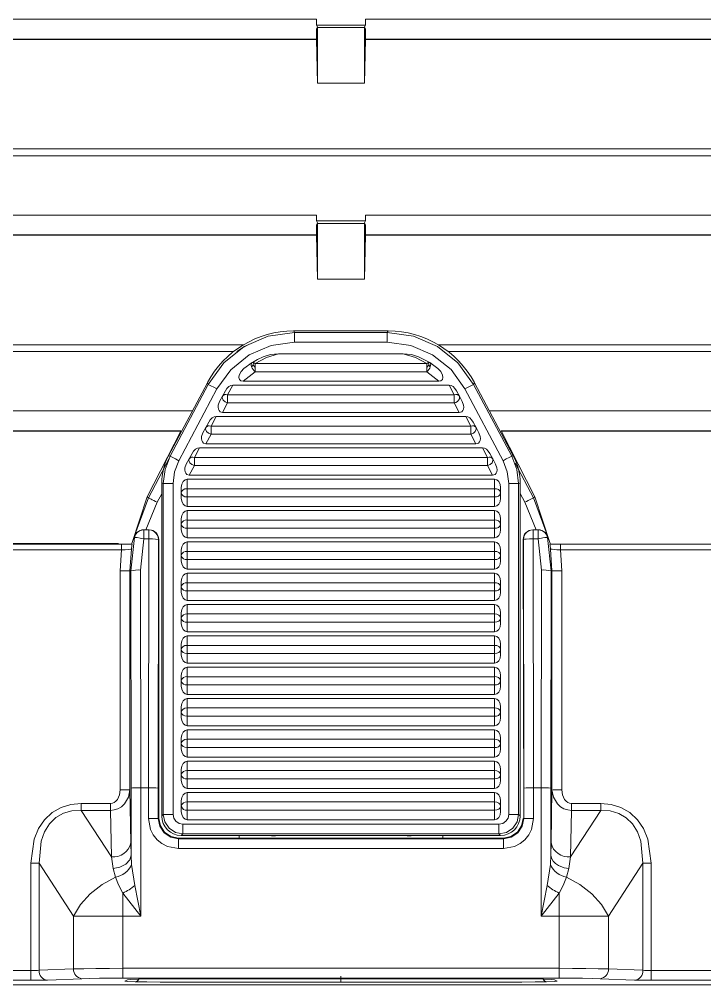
# Model space of a CAD drawing. Header units: millimetres. Extents: x -6000 to 26000, y -6000 to 26000.
# Drawn here: x 114.56 to 119.43, y -3345.29 to -3338.44 of the extents above; entities that cross this region are included whole.
import ezdxf

# ---------------------------------------------------------------- set-up
doc = ezdxf.new("R2010")
doc.units = ezdxf.units.MM
doc.header["$MEASUREMENT"] = 0
doc.layers.add('Чертеж и Рисунок_Ном._пера__7', color=7, linetype='Continuous', lineweight=15)
doc.layers.add('Чертеж и Рисунок_Ном._пера__8', color=7, linetype='Continuous', lineweight=15, true_color=0xa80f02)

msp = doc.modelspace()

# ---------------------------------------------------------------- linework, layer by layer
at = {"layer": 'Чертеж и Рисунок_Ном._пера__7', "color": 7, "linetype": 'Continuous', "lineweight": 15}
for p, q in [((111.5163, -3338.4368), (116.67, -3338.4368)), ((116.67, -3338.4368), (116.67, -3338.4785)), ((116.67, -3338.4785), (117.0177, -3338.4785)), ((116.67, -3338.4785), (116.6785, -3338.4955)), ((116.67, -3338.5077), (116.676, -3338.4955)), ((116.676, -3338.4955), (116.676, -3338.8909)), ((116.6785, -3338.4955), (116.676, -3338.4955)), ((116.6785, -3338.4955), (117.0092, -3338.4955)), ((117.0092, -3338.4955), (117.0177, -3338.4785)), ((117.0092, -3338.4955), (117.0116, -3338.4955)), ((117.0116, -3338.8909), (117.0116, -3338.4955)), ((117.0177, -3338.5077), (117.0116, -3338.4955)), ((117.0177, -3338.4368), (122.1714, -3338.4368)), ((117.0177, -3338.4368), (117.0177, -3338.4785)), ((116.67, -3338.5779), (116.67, -3338.5077)), ((117.0177, -3338.5077), (117.0177, -3338.5779)), ((116.6706, -3338.5798), (111.5157, -3338.5798)), ((111.5163, -3338.5779), (116.67, -3338.5779)), ((116.6706, -3338.5798), (116.67, -3338.5779)), ((116.676, -3338.8909), (116.6706, -3338.5798)), ((117.0171, -3338.5798), (117.0116, -3338.8909)), ((122.172, -3338.5798), (117.0171, -3338.5798)), ((117.0177, -3338.5779), (117.0177, -3338.5779)), ((117.0177, -3338.5779), (122.1714, -3338.5779)), ((117.0116, -3338.8909), (116.676, -3338.8909)), ((122.3507, -3339.3574), (111.337, -3339.3574)), ((122.3496, -3339.4066), (111.3381, -3339.4066)), ((111.5163, -3339.8278), (116.67, -3339.8278)), ((116.67, -3339.8278), (116.67, -3339.8695)), ((116.67, -3339.8695), (117.0177, -3339.8695)), ((116.67, -3339.8695), (116.6785, -3339.8865)), ((117.0092, -3339.8865), (117.0177, -3339.8695)), ((117.0177, -3339.8278), (122.1714, -3339.8278)), ((117.0177, -3339.8278), (117.0177, -3339.8695)), ((116.67, -3339.8987), (116.676, -3339.8865)), ((116.67, -3339.9689), (116.67, -3339.8987)), ((116.676, -3339.8865), (116.676, -3340.2819)), ((116.6785, -3339.8865), (116.676, -3339.8865)), ((116.6785, -3339.8865), (117.0092, -3339.8865)), ((117.0092, -3339.8865), (117.0116, -3339.8865)), ((117.0116, -3340.2819), (117.0116, -3339.8865)), ((117.0177, -3339.8987), (117.0116, -3339.8865)), ((117.0177, -3339.8987), (117.0177, -3339.9689)), ((116.6706, -3339.9708), (111.5157, -3339.9708)), ((111.5163, -3339.9689), (116.67, -3339.9689)), ((116.6706, -3339.9708), (116.67, -3339.9689)), ((116.676, -3340.2819), (116.6706, -3339.9708)), ((117.0171, -3339.9708), (117.0116, -3340.2819)), ((122.172, -3339.9708), (117.0171, -3339.9708)), ((117.0177, -3339.9689), (117.0177, -3339.9689)), ((117.0177, -3339.9689), (122.1714, -3339.9689)), ((117.0116, -3340.2819), (116.676, -3340.2819)), ((116.508, -3340.6502), (116.5147, -3340.6613)), ((116.508, -3340.6502), (117.1787, -3340.6502)), ((116.5147, -3340.6613), (117.172, -3340.6613)), ((117.1787, -3340.6502), (117.172, -3340.6613)), ((116.5147, -3340.7308), (117.172, -3340.7308)), ((116.4011, -3340.8129), (117.2856, -3340.8129)), ((116.1547, -3340.9164), (116.212, -3340.875)), ((116.2085, -3340.9045), (116.22, -3340.8939)), ((116.2342, -3340.8808), (117.4525, -3340.8808)), ((117.3954, -3340.8335), (117.4747, -3340.875)), ((117.4782, -3340.9045), (117.4668, -3340.8939)), ((117.5321, -3340.9164), (117.4747, -3340.875)), ((116.1484, -3341.0076), (116.2342, -3340.9398)), ((117.4525, -3340.9398), (116.2342, -3340.9398)), ((117.4525, -3340.9398), (117.5384, -3341.0076)), ((115.6194, -3341.5367), (115.8948, -3341.0187)), ((115.6305, -3341.5394), (115.9015, -3341.0298)), ((115.8948, -3341.0187), (115.9015, -3341.0298)), ((116.075, -3341.0355), (116.0389, -3341.1033)), ((116.075, -3341.0355), (117.6117, -3341.0355)), ((117.5384, -3341.0076), (116.1484, -3341.0076)), ((117.6117, -3341.0355), (117.6478, -3341.1033)), ((117.7919, -3341.0187), (117.7853, -3341.0298)), ((117.7853, -3341.0298), (118.0562, -3341.5394)), ((117.7919, -3341.0187), (118.0674, -3341.5367)), ((115.6918, -3341.5721), (115.9628, -3341.0624)), ((116.0225, -3341.0749), (116.0021, -3341.1132)), ((116.0389, -3341.1033), (117.6478, -3341.1033)), ((116.0389, -3341.1623), (116.0389, -3341.1033)), ((117.6478, -3341.1623), (117.6478, -3341.1033)), ((117.6643, -3341.0749), (117.6847, -3341.1132)), ((117.7239, -3341.0624), (117.9949, -3341.5721)), ((116.0021, -3341.1132), (115.9817, -3341.1516)), ((116.0028, -3341.2302), (116.0389, -3341.1623)), ((117.6478, -3341.1623), (116.0389, -3341.1623)), ((117.6839, -3341.2302), (117.6478, -3341.1623)), ((117.7051, -3341.1516), (117.6847, -3341.1132)), ((115.7884, -3341.2188), (111.5163, -3341.2188)), ((117.6839, -3341.2302), (116.0028, -3341.2302)), ((117.8983, -3341.2188), (122.1714, -3341.2188)), ((115.9041, -3341.2974), (115.8837, -3341.3358)), ((115.9567, -3341.258), (115.9206, -3341.3259)), ((115.9567, -3341.258), (117.7301, -3341.258)), ((117.7301, -3341.258), (117.7662, -3341.3259)), ((117.7826, -3341.2974), (117.803, -3341.3358)), ((115.7067, -3341.3599), (111.5163, -3341.3599)), ((111.5163, -3341.3618), (115.7064, -3341.3618)), ((115.7064, -3341.3618), (115.4667, -3341.83)), ((115.7064, -3341.3618), (115.7067, -3341.3599)), ((115.8837, -3341.3358), (115.8633, -3341.3741)), ((115.9206, -3341.3259), (117.7662, -3341.3259)), ((115.9206, -3341.3849), (115.9206, -3341.3259)), ((117.7662, -3341.3849), (117.7662, -3341.3259)), ((117.8234, -3341.3741), (117.803, -3341.3358)), ((117.9813, -3341.3618), (117.981, -3341.3599)), ((117.981, -3341.3599), (118.2209, -3341.83)), ((117.981, -3341.3599), (122.1714, -3341.3599)), ((122.1714, -3341.3618), (117.9813, -3341.3618)), ((115.8845, -3341.4528), (115.9206, -3341.3849)), ((117.7662, -3341.3849), (115.9206, -3341.3849)), ((117.8022, -3341.4528), (117.7662, -3341.3849)), ((115.8022, -3341.5484), (115.8383, -3341.4806)), ((115.8383, -3341.4806), (117.8484, -3341.4806)), ((117.8022, -3341.4528), (115.8845, -3341.4528)), ((117.8484, -3341.4806), (117.8845, -3341.5484)), ((115.6241, -3341.5577), (115.4765, -3341.8352)), ((115.6194, -3341.5367), (115.6305, -3341.5394)), ((115.745, -3341.5967), (115.7654, -3341.5584)), ((115.7858, -3341.52), (115.7654, -3341.5584)), ((115.8022, -3341.6074), (115.8022, -3341.5484)), ((115.8022, -3341.5484), (117.8845, -3341.5484)), ((117.8845, -3341.6074), (117.8845, -3341.5484)), ((117.9009, -3341.52), (117.9213, -3341.5584)), ((117.9417, -3341.5967), (117.9213, -3341.5584)), ((118.0674, -3341.5367), (118.0562, -3341.5394)), ((115.7662, -3341.6753), (115.8022, -3341.6074)), ((117.8845, -3341.6074), (115.8022, -3341.6074)), ((117.9206, -3341.6753), (117.8845, -3341.6074)), ((118.0805, -3341.5896), (118.2112, -3341.8352)), ((115.7514, -3341.771), (115.7514, -3341.7031)), ((115.7514, -3341.7031), (117.9353, -3341.7031)), ((117.9206, -3341.6753), (115.7662, -3341.6753)), ((117.9353, -3341.7031), (117.9353, -3341.771)), ((115.5706, -3341.7323), (115.5817, -3341.7351)), ((115.5706, -3344.0958), (115.5706, -3341.7323)), ((115.5817, -3344.0847), (115.5817, -3341.7351)), ((115.6512, -3344.0847), (115.6512, -3341.7351)), ((115.7097, -3341.7621), (115.7097, -3341.8005)), ((115.7514, -3341.771), (117.9353, -3341.771)), ((115.7514, -3341.83), (115.7514, -3341.771)), ((117.9353, -3341.83), (117.9353, -3341.771)), ((117.977, -3341.7621), (117.977, -3341.8005)), ((118.0356, -3341.7351), (118.0356, -3344.0847)), ((118.1161, -3341.7323), (118.105, -3341.7351)), ((118.105, -3341.7351), (118.105, -3344.0847)), ((118.1161, -3341.7323), (118.1161, -3344.0958)), ((115.4667, -3341.83), (115.3589, -3342.1597)), ((115.3726, -3342.118), (115.4765, -3341.8352)), ((115.4765, -3341.8352), (115.4667, -3341.83)), ((115.7097, -3341.8389), (115.7097, -3341.8005)), ((117.9353, -3341.83), (115.7514, -3341.83)), ((115.7514, -3341.8979), (115.7514, -3341.83)), ((117.9353, -3341.8979), (117.9353, -3341.83)), ((117.977, -3341.8389), (117.977, -3341.8005)), ((118.2209, -3341.83), (118.2112, -3341.8352)), ((118.2112, -3341.8352), (118.3151, -3342.118)), ((118.3288, -3342.1597), (118.2209, -3341.83)), ((115.538, -3341.8679), (115.4583, -3342.0634)), ((117.9353, -3341.8979), (115.7514, -3341.8979)), ((115.7514, -3341.9257), (117.9353, -3341.9257)), ((115.7514, -3341.9257), (115.7514, -3341.9936)), ((117.9353, -3341.9257), (117.9353, -3341.9936)), ((118.2294, -3342.0634), (118.1497, -3341.8679)), ((115.7097, -3341.9847), (115.7097, -3342.0231)), ((115.7514, -3341.9936), (117.9353, -3341.9936)), ((115.7514, -3342.0526), (115.7514, -3341.9936)), ((117.9353, -3342.0526), (117.9353, -3341.9936)), ((117.977, -3341.9847), (117.977, -3342.0231)), ((115.4442, -3342.0634), (115.4417, -3342.0634)), ((115.4442, -3342.0634), (115.4442, -3342.1269)), ((115.4785, -3342.0634), (115.4442, -3342.0634)), ((115.4809, -3342.0634), (115.4785, -3342.0634)), ((115.7097, -3342.0231), (115.7097, -3342.0614)), ((117.9353, -3342.0526), (115.7514, -3342.0526)), ((115.7514, -3342.1204), (115.7514, -3342.0526)), ((117.9353, -3342.1204), (117.9353, -3342.0526)), ((117.977, -3342.0614), (117.977, -3342.0231)), ((118.2068, -3342.0634), (118.2092, -3342.0634)), ((118.2435, -3342.0634), (118.2092, -3342.0634)), ((118.2435, -3342.1269), (118.2435, -3342.0634)), ((118.2459, -3342.0634), (118.2435, -3342.0634)), ((115.3509, -3342.3551), (115.3763, -3342.118)), ((115.3763, -3342.118), (115.3726, -3342.118)), ((115.4204, -3342.3491), (115.4442, -3342.1269)), ((115.4442, -3342.1269), (115.4785, -3342.1269)), ((115.4785, -3342.1269), (115.4758, -3343.8953)), ((115.5454, -3343.8983), (115.5481, -3342.1329)), ((115.5481, -3342.1329), (115.5505, -3342.1329)), ((115.5505, -3342.1329), (115.5505, -3344.1134)), ((117.9353, -3342.1204), (115.7514, -3342.1204)), ((118.1396, -3342.1329), (118.1372, -3342.1329)), ((118.1423, -3344.1134), (118.1372, -3342.1329)), ((118.1396, -3342.1329), (118.1423, -3343.8983)), ((118.2092, -3342.1269), (118.2119, -3343.8953)), ((118.2435, -3342.1269), (118.2092, -3342.1269)), ((118.2673, -3342.3491), (118.2435, -3342.1269)), ((118.3114, -3342.118), (118.3368, -3342.3551)), ((118.3151, -3342.118), (118.3114, -3342.118)), ((105.79, -3342.1647), (115.2851, -3342.1647)), ((111.3379, -3342.1597), (115.264, -3342.1597)), ((115.356, -3342.2006), (115.3452, -3342.3551)), ((115.3589, -3342.1597), (115.358, -3342.1647)), ((115.7514, -3342.1483), (117.9353, -3342.1483)), ((115.7514, -3342.1483), (115.7514, -3342.2161)), ((117.9353, -3342.1483), (117.9353, -3342.2161)), ((118.3297, -3342.1647), (118.3288, -3342.1597)), ((118.3425, -3342.3551), (118.3317, -3342.2006)), ((127.8977, -3342.1647), (118.4026, -3342.1647)), ((115.2851, -3342.2064), (105.79, -3342.2064)), ((115.2756, -3342.3551), (115.2851, -3342.2064)), ((115.7097, -3342.2073), (115.7097, -3342.2456)), ((115.7097, -3342.284), (115.7097, -3342.2456)), ((115.7514, -3342.2161), (115.7514, -3342.2751)), ((115.7514, -3342.2161), (117.9353, -3342.2161)), ((117.9353, -3342.2161), (117.9353, -3342.2751)), ((117.977, -3342.2456), (117.977, -3342.2073)), ((117.977, -3342.284), (117.977, -3342.2456)), ((118.4026, -3342.2064), (118.412, -3342.3551)), ((127.8977, -3342.2064), (118.4026, -3342.2064)), ((117.9353, -3342.2751), (115.7514, -3342.2751)), ((115.7514, -3342.343), (115.7514, -3342.2751)), ((117.9353, -3342.343), (117.9353, -3342.2751)), ((115.2756, -3343.9096), (115.2756, -3342.3551)), ((115.3452, -3342.3551), (115.2756, -3342.3551)), ((115.3452, -3342.3551), (115.3452, -3343.9096)), ((115.3452, -3342.3551), (115.3509, -3342.3551)), ((115.3509, -3342.3551), (115.3532, -3343.8983)), ((115.4228, -3343.8953), (115.4204, -3342.3491)), ((117.9353, -3342.343), (115.7514, -3342.343)), ((115.7514, -3342.3708), (117.9353, -3342.3708)), ((115.7514, -3342.4387), (115.7514, -3342.3708)), ((117.9353, -3342.3708), (117.9353, -3342.4387)), ((118.2673, -3342.3491), (118.2649, -3343.8953)), ((118.3368, -3342.3551), (118.3345, -3343.8983)), ((118.3425, -3342.3551), (118.3368, -3342.3551)), ((118.3425, -3343.9096), (118.3425, -3342.3551)), ((118.3425, -3342.3551), (118.412, -3342.3551)), ((118.412, -3342.3551), (118.412, -3343.9096)), ((115.7097, -3342.4298), (115.7097, -3342.4682)), ((115.7097, -3342.5065), (115.7097, -3342.4682)), ((115.7514, -3342.4387), (117.9353, -3342.4387)), ((115.7514, -3342.4977), (115.7514, -3342.4387)), ((117.9353, -3342.4977), (117.9353, -3342.4387)), ((117.977, -3342.4298), (117.977, -3342.4682)), ((117.977, -3342.5065), (117.977, -3342.4682)), ((117.9353, -3342.4977), (115.7514, -3342.4977)), ((115.7514, -3342.5656), (115.7514, -3342.4977)), ((117.9353, -3342.5656), (117.9353, -3342.4977)), ((117.9353, -3342.5656), (115.7514, -3342.5656)), ((115.7514, -3342.5934), (117.9353, -3342.5934)), ((115.7514, -3342.5934), (115.7514, -3342.6612)), ((117.9353, -3342.5934), (117.9353, -3342.6612)), ((115.7097, -3342.6524), (115.7097, -3342.6907)), ((115.7514, -3342.6612), (115.7514, -3342.7203)), ((115.7514, -3342.6612), (117.9353, -3342.6612)), ((117.9353, -3342.6612), (117.9353, -3342.7203)), ((117.977, -3342.6907), (117.977, -3342.6524)), ((115.7097, -3342.7291), (115.7097, -3342.6907)), ((117.9353, -3342.7203), (115.7514, -3342.7203)), ((115.7514, -3342.7881), (115.7514, -3342.7203)), ((117.9353, -3342.7881), (117.9353, -3342.7203)), ((117.977, -3342.7291), (117.977, -3342.6907)), ((117.9353, -3342.7881), (115.7514, -3342.7881)), ((115.7514, -3342.8159), (115.7514, -3342.8838)), ((115.7514, -3342.8159), (117.9353, -3342.8159)), ((117.9353, -3342.8159), (117.9353, -3342.8838)), ((115.7097, -3342.8749), (115.7097, -3342.9133)), ((115.7514, -3342.9428), (115.7514, -3342.8838)), ((115.7514, -3342.8838), (117.9353, -3342.8838)), ((117.9353, -3342.9428), (117.9353, -3342.8838)), ((117.977, -3342.8749), (117.977, -3342.9133)), ((115.7097, -3342.9133), (115.7097, -3342.9517)), ((117.9353, -3342.9428), (115.7514, -3342.9428)), ((115.7514, -3343.0107), (115.7514, -3342.9428)), ((117.9353, -3343.0107), (117.9353, -3342.9428)), ((117.977, -3342.9517), (117.977, -3342.9133)), ((117.9353, -3343.0107), (115.7514, -3343.0107)), ((115.7514, -3343.0385), (115.7514, -3343.1064)), ((115.7514, -3343.0385), (117.9353, -3343.0385)), ((117.9353, -3343.0385), (117.9353, -3343.1064)), ((115.7097, -3343.0975), (115.7097, -3343.1359)), ((115.7097, -3343.1359), (115.7097, -3343.1742)), ((115.7514, -3343.1064), (117.9353, -3343.1064)), ((115.7514, -3343.1654), (115.7514, -3343.1064)), ((117.9353, -3343.1654), (117.9353, -3343.1064)), ((117.977, -3343.0975), (117.977, -3343.1359)), ((117.977, -3343.1742), (117.977, -3343.1359)), ((117.9353, -3343.1654), (115.7514, -3343.1654)), ((115.7514, -3343.2332), (115.7514, -3343.1654)), ((117.9353, -3343.2332), (117.9353, -3343.1654)), ((117.9353, -3343.2332), (115.7514, -3343.2332)), ((115.7514, -3343.2611), (115.7514, -3343.3289)), ((115.7514, -3343.2611), (117.9353, -3343.2611)), ((117.9353, -3343.2611), (117.9353, -3343.3289)), ((115.7097, -3343.3201), (115.7097, -3343.3584)), ((115.7097, -3343.3968), (115.7097, -3343.3584)), ((115.7514, -3343.3289), (115.7514, -3343.3879)), ((115.7514, -3343.3289), (117.9353, -3343.3289)), ((117.9353, -3343.3289), (117.9353, -3343.3879)), ((117.977, -3343.3201), (117.977, -3343.3584)), ((117.977, -3343.3968), (117.977, -3343.3584)), ((117.9353, -3343.3879), (115.7514, -3343.3879)), ((115.7514, -3343.4558), (115.7514, -3343.3879)), ((117.9353, -3343.3879), (117.9353, -3343.4558)), ((117.9353, -3343.4558), (115.7514, -3343.4558)), ((115.7514, -3343.4836), (117.9353, -3343.4836)), ((115.7514, -3343.5515), (115.7514, -3343.4836)), ((117.9353, -3343.4836), (117.9353, -3343.5515)), ((115.7097, -3343.5426), (115.7097, -3343.581)), ((115.7514, -3343.6105), (115.7514, -3343.5515)), ((115.7514, -3343.5515), (117.9353, -3343.5515)), ((117.9353, -3343.6105), (117.9353, -3343.5515)), ((117.977, -3343.5426), (117.977, -3343.581)), ((115.7097, -3343.6193), (115.7097, -3343.581)), ((117.9353, -3343.6105), (115.7514, -3343.6105)), ((115.7514, -3343.6784), (115.7514, -3343.6105)), ((117.9353, -3343.6784), (117.9353, -3343.6105)), ((117.977, -3343.6193), (117.977, -3343.581)), ((117.9353, -3343.6784), (115.7514, -3343.6784)), ((115.7514, -3343.7062), (117.9353, -3343.7062)), ((115.7514, -3343.7062), (115.7514, -3343.774)), ((117.9353, -3343.7062), (117.9353, -3343.774)), ((115.7097, -3343.7652), (115.7097, -3343.8035)), ((115.7514, -3343.774), (115.7514, -3343.8331)), ((115.7514, -3343.774), (117.9353, -3343.774)), ((117.9353, -3343.774), (117.9353, -3343.8331)), ((117.977, -3343.7652), (117.977, -3343.8035)), ((115.7097, -3343.8419), (115.7097, -3343.8035)), ((117.9353, -3343.8331), (115.7514, -3343.8331)), ((115.7514, -3343.9009), (115.7514, -3343.8331)), ((117.9353, -3343.8331), (117.9353, -3343.9009)), ((117.977, -3343.8419), (117.977, -3343.8035)), ((115.3518, -3344.2874), (115.3452, -3343.9096)), ((115.3532, -3343.8983), (115.3532, -3344.3741)), ((115.4228, -3344.8066), (115.4228, -3343.8953)), ((115.4758, -3343.8953), (115.4228, -3343.8953)), ((115.4758, -3344.1134), (115.4758, -3343.8953)), ((115.5454, -3344.1134), (115.5454, -3343.8983)), ((117.9353, -3343.9009), (115.7514, -3343.9009)), ((118.1423, -3344.1134), (118.1423, -3343.8983)), ((118.2119, -3343.8953), (118.2119, -3344.1134)), ((118.2649, -3343.8953), (118.2119, -3343.8953)), ((118.2649, -3343.8953), (118.2649, -3344.8066)), ((118.3345, -3343.8983), (118.3345, -3344.3741)), ((118.3359, -3344.2874), (118.3425, -3343.9096)), ((115.7514, -3343.9287), (117.9353, -3343.9287)), ((115.7514, -3343.9287), (115.7514, -3343.9966)), ((117.9353, -3343.9287), (117.9353, -3343.9966)), ((114.9985, -3344.056), (114.9985, -3344.0068)), ((114.9985, -3344.0068), (115.2069, -3344.0068)), ((115.2069, -3344.056), (115.2069, -3344.0068)), ((115.7097, -3343.9877), (115.7097, -3344.0261)), ((115.7097, -3344.0645), (115.7097, -3344.0261)), ((115.7514, -3343.9966), (115.7514, -3344.0556)), ((115.7514, -3343.9966), (117.9353, -3343.9966)), ((117.9353, -3343.9966), (117.9353, -3344.0556)), ((117.977, -3343.9877), (117.977, -3344.0261)), ((117.977, -3344.0645), (117.977, -3344.0261)), ((118.4807, -3344.056), (118.4807, -3344.0068)), ((118.4807, -3344.0068), (118.6891, -3344.0068)), ((118.6891, -3344.0068), (118.6891, -3344.056)), ((115.2127, -3344.3857), (114.9985, -3344.056)), ((114.9985, -3344.056), (115.2069, -3344.056)), ((115.2127, -3344.3857), (115.2069, -3344.056)), ((115.4758, -3344.1134), (115.5454, -3344.1134)), ((115.5505, -3344.1134), (115.5454, -3344.1134)), ((115.5706, -3344.0958), (115.5817, -3344.0847)), ((117.9353, -3344.0556), (115.7514, -3344.0556)), ((115.7514, -3344.1235), (115.7514, -3344.0556)), ((117.9353, -3344.0556), (117.9353, -3344.1235)), ((118.1161, -3344.0958), (118.105, -3344.0847)), ((118.1372, -3344.1134), (118.1423, -3344.1134)), ((118.2119, -3344.1134), (118.1423, -3344.1134)), ((118.6891, -3344.056), (118.475, -3344.3857)), ((118.4807, -3344.056), (118.475, -3344.3857)), ((118.6891, -3344.056), (118.4807, -3344.056)), ((117.9661, -3344.1542), (115.7206, -3344.1542)), ((117.9353, -3344.1235), (115.7514, -3344.1235)), ((115.6896, -3344.2525), (115.6896, -3344.2576)), ((116.1205, -3344.2525), (115.6896, -3344.2525)), ((117.9981, -3344.2576), (115.6896, -3344.2576)), ((115.6896, -3344.3271), (115.6896, -3344.2576)), ((115.7095, -3344.2348), (115.7206, -3344.2236)), ((116.512, -3344.2348), (115.7095, -3344.2348)), ((117.9661, -3344.2236), (115.7206, -3344.2236)), ((116.1205, -3344.2525), (116.1205, -3344.2348)), ((116.1205, -3344.2539), (116.1205, -3344.2525)), ((116.1205, -3344.2525), (117.5672, -3344.2539)), ((116.3776, -3344.2372), (116.3498, -3344.2372)), ((116.3792, -3344.2356), (116.3776, -3344.2372)), ((116.407, -3344.2356), (116.3792, -3344.2356)), ((116.512, -3344.2348), (117.2468, -3344.2348)), ((117.9772, -3344.2348), (117.2468, -3344.2348)), ((117.3133, -3344.2356), (117.2855, -3344.2356)), ((117.3133, -3344.2356), (117.3149, -3344.2372)), ((117.3427, -3344.2372), (117.3149, -3344.2372)), ((117.5672, -3344.2525), (117.5672, -3344.2348)), ((117.5672, -3344.2539), (117.5672, -3344.2525)), ((117.9981, -3344.2525), (117.5672, -3344.2525)), ((117.9661, -3344.2236), (117.9772, -3344.2348)), ((117.9981, -3344.2576), (117.9981, -3344.2525)), ((117.9981, -3344.3271), (117.9981, -3344.2576)), ((115.3532, -3344.3741), (115.3518, -3344.2874)), ((117.9981, -3344.3271), (115.6896, -3344.3271)), ((118.3345, -3344.3741), (118.3359, -3344.2874)), ((115.2253, -3344.4685), (115.2127, -3344.3857)), ((115.3532, -3344.3741), (115.3566, -3344.4396)), ((118.331, -3344.4396), (118.3345, -3344.3741)), ((118.475, -3344.3857), (118.4624, -3344.4685)), ((114.6416, -3345.1939), (114.6416, -3344.4301)), ((114.6999, -3344.4301), (114.6416, -3344.4301)), ((114.6999, -3344.4301), (114.9444, -3344.8066)), ((114.6999, -3344.4301), (114.6999, -3345.1922)), ((115.3566, -3344.4396), (115.38, -3344.5893)), ((118.3077, -3344.5893), (118.331, -3344.4396)), ((118.9878, -3344.4301), (118.7433, -3344.8066)), ((118.9878, -3345.1922), (118.9878, -3344.4301)), ((118.9878, -3344.4301), (119.0461, -3344.4301)), ((119.0461, -3344.4301), (119.0461, -3345.1939)), ((115.2419, -3344.5314), (115.2253, -3344.4685)), ((118.4458, -3344.5314), (118.4624, -3344.4685)), ((115.38, -3344.5893), (115.4228, -3344.8066)), ((118.2649, -3344.8066), (118.3077, -3344.5893)), ((115.2944, -3344.8066), (115.2944, -3344.6436)), ((115.4228, -3344.8066), (115.2944, -3344.6436)), ((118.3933, -3344.6436), (118.2649, -3344.8066)), ((118.3933, -3344.6436), (118.3933, -3344.8066)), ((114.9444, -3344.8066), (114.9444, -3345.1824)), ((115.4228, -3344.8066), (115.2944, -3344.8066)), ((115.2944, -3345.1782), (115.2944, -3344.8066)), ((118.3933, -3344.8066), (118.2649, -3344.8066)), ((118.3933, -3344.8066), (118.3933, -3345.1782)), ((118.7433, -3344.8066), (118.3933, -3344.8066)), ((118.7433, -3344.8066), (118.7433, -3345.1824)), ((104.0354, -3345.1939), (114.6416, -3345.1939)), ((114.6416, -3345.2634), (114.6416, -3345.1939)), ((114.9444, -3345.1824), (114.6999, -3345.1922)), ((118.3933, -3345.1782), (115.2944, -3345.1782)), ((115.2944, -3345.1782), (115.2944, -3345.2478)), ((118.3933, -3345.2478), (118.3933, -3345.1782)), ((118.7433, -3345.1824), (118.9878, -3345.1922)), ((119.0461, -3345.1939), (119.0461, -3345.2634)), ((119.0461, -3345.1939), (129.6523, -3345.1939)), ((104.0354, -3345.2634), (114.6416, -3345.2634)), ((115.0027, -3345.2519), (114.7583, -3345.2618)), ((118.3933, -3345.2478), (115.2944, -3345.2478)), ((115.3093, -3345.2689), (115.3096, -3345.2686)), ((115.3096, -3345.2686), (115.3278, -3345.2595)), ((116.8438, -3345.2755), (115.5597, -3345.2755)), ((115.5779, -3345.2533), (116.1208, -3345.2533)), ((115.5779, -3345.2533), (116.1205, -3345.2533)), ((116.1205, -3345.2522), (117.5672, -3345.2522)), ((116.1205, -3345.2533), (116.1205, -3345.2522)), ((116.8438, -3345.2338), (116.8438, -3345.2755)), ((118.128, -3345.2755), (116.8438, -3345.2755)), ((117.5668, -3345.2533), (117.5888, -3345.2533)), ((117.5672, -3345.2533), (117.5672, -3345.2522)), ((117.5672, -3345.2533), (118.1098, -3345.2533)), ((117.5672, -3345.2533), (117.5672, -3345.2533)), ((117.5888, -3345.2533), (118.1098, -3345.2533)), ((118.3598, -3345.2595), (118.3781, -3345.2686)), ((118.3781, -3345.2686), (118.3784, -3345.2689)), ((118.9294, -3345.2618), (118.685, -3345.2519)), ((119.0461, -3345.2634), (129.6523, -3345.2634)), ((104.0044, -3345.2944), (129.6833, -3345.2944))]:
    msp.add_line(p, q, dxfattribs=at)
at = {"layer": 'Чертеж и Рисунок_Ном._пера__7', "color": 7, "linetype": 'Continuous', "lineweight": 15, "flags": 128}
for points in [[(115.9015, -3341.0298), (116.0126, -3340.8761), (116.157, -3340.7606), (116.3268, -3340.6873), (116.5147, -3340.6613)], [(116.5147, -3340.6613), (116.5147, -3340.6829), (116.5147, -3340.705), (116.5147, -3340.7308)], [(117.172, -3340.6613), (117.172, -3340.6829), (117.172, -3340.705), (117.172, -3340.7308)], [(117.172, -3340.6613), (117.3599, -3340.6873), (117.5297, -3340.7606), (117.6742, -3340.8761), (117.7853, -3341.0298)], [(115.9628, -3341.0624), (116.0612, -3340.9257), (116.1924, -3340.8203), (116.3475, -3340.7536), (116.5147, -3340.7308)], [(116.1835, -3340.7484), (116.1442, -3340.7711), (116.1046, -3340.7976)], [(117.172, -3340.7308), (117.3389, -3340.7535), (117.4936, -3340.8199), (117.6253, -3340.9255), (117.7239, -3341.0624)], [(116.4011, -3340.8129), (116.3147, -3340.8394), (116.2342, -3340.8808)], [(116.2914, -3340.8335), (116.3431, -3340.818), (116.4011, -3340.8129)], [(117.2856, -3340.8129), (117.372, -3340.8394), (117.4525, -3340.8808)], [(117.2856, -3340.8129), (117.3437, -3340.818), (117.3953, -3340.8335)], [(116.2085, -3340.9045), (116.2061, -3340.8947), (116.2079, -3340.8794)], [(116.212, -3340.875), (116.2222, -3340.8738)], [(116.2914, -3340.8335), (116.2501, -3340.853), (116.2143, -3340.8735)], [(116.2222, -3340.8738), (116.22, -3340.8939)], [(116.22, -3340.8939), (116.2265, -3340.9019), (116.2342, -3340.9103)], [(116.2222, -3340.8738), (116.2342, -3340.8808)], [(116.2342, -3340.8808), (116.2342, -3340.8943), (116.2342, -3340.9103)], [(117.4525, -3340.8808), (117.4646, -3340.8738)], [(117.4525, -3340.8808), (117.4525, -3340.8943), (117.4525, -3340.9103)], [(117.4668, -3340.8939), (117.4602, -3340.9019), (117.4525, -3340.9103)], [(117.4646, -3340.8738), (117.4668, -3340.8939)], [(117.4646, -3340.8738), (117.4747, -3340.875)], [(117.4747, -3340.875), (117.4808, -3340.8861), (117.4782, -3340.9045)], [(116.1484, -3341.0076), (116.1332, -3341.0044), (116.1227, -3340.9946), (116.1188, -3340.9816), (116.1207, -3340.9648), (116.1341, -3340.9381), (116.1547, -3340.9164)], [(116.2342, -3340.9398), (116.2263, -3340.933), (116.2191, -3340.9244), (116.2129, -3340.9146), (116.2085, -3340.9045)], [(116.2342, -3340.9398), (116.2342, -3340.9262), (116.2342, -3340.9103)], [(117.4782, -3340.9045), (117.4738, -3340.9146), (117.4677, -3340.9244), (117.4604, -3340.933), (117.4525, -3340.9398)], [(117.4525, -3340.9103), (117.4525, -3340.9262), (117.4525, -3340.9398)], [(117.5321, -3340.9164), (117.5526, -3340.9381), (117.566, -3340.9648), (117.5679, -3340.9812), (117.564, -3340.9946), (117.5531, -3341.0046), (117.5384, -3341.0076)], [(115.9015, -3341.0298), (115.9205, -3341.04), (115.94, -3341.0503), (115.9628, -3341.0624)], [(116.0225, -3341.0749), (116.0331, -3341.059), (116.0463, -3341.0463), (116.0607, -3341.0382), (116.075, -3341.0355)], [(117.6117, -3341.0355), (117.6259, -3341.0382), (117.6404, -3341.0463), (117.6535, -3341.0588), (117.6643, -3341.0749)], [(117.7853, -3341.0298), (117.7662, -3341.04), (117.7467, -3341.0503), (117.7239, -3341.0624)], [(116.0021, -3341.1132), (116.0163, -3341.1027), (116.0271, -3341.1016), (116.0389, -3341.1033)], [(117.6478, -3341.1033), (117.6597, -3341.1016), (117.6704, -3341.1027), (117.6847, -3341.1132)], [(116.0028, -3341.2302), (115.9851, -3341.2244), (115.9778, -3341.2164), (115.9731, -3341.2053), (115.9713, -3341.1924), (115.9725, -3341.1777), (115.9817, -3341.1516)], [(116.0389, -3341.1623), (116.021, -3341.1543), (116.007, -3341.1414), (116.0002, -3341.1266), (116.0021, -3341.1132)], [(117.6847, -3341.1328), (117.679, -3341.1423), (117.6704, -3341.1509), (117.6597, -3341.1578), (117.6478, -3341.1623)], [(117.7051, -3341.1516), (117.7143, -3341.1777), (117.7155, -3341.192), (117.7137, -3341.2053), (117.7091, -3341.2161), (117.7017, -3341.2244), (117.6839, -3341.2302)], [(117.6847, -3341.1132), (117.6847, -3341.1328)], [(115.9041, -3341.2974), (115.9147, -3341.2815), (115.928, -3341.2689), (115.9423, -3341.2607), (115.9567, -3341.258)], [(117.7301, -3341.258), (117.7442, -3341.2607), (117.7587, -3341.2689), (117.7719, -3341.2813), (117.7826, -3341.2974)], [(115.8845, -3341.4528), (115.8667, -3341.4469), (115.8595, -3341.439), (115.8547, -3341.4278), (115.8529, -3341.4149), (115.8541, -3341.4002), (115.8633, -3341.3741)], [(115.9206, -3341.3849), (115.9026, -3341.3768), (115.8887, -3341.364), (115.8819, -3341.3492), (115.8837, -3341.3358)], [(115.8837, -3341.3358), (115.898, -3341.3253), (115.9087, -3341.3241), (115.9206, -3341.3259)], [(117.7662, -3341.3259), (117.778, -3341.3241), (117.7887, -3341.3253), (117.803, -3341.3358)], [(117.803, -3341.3358), (117.8048, -3341.3492), (117.798, -3341.364), (117.7841, -3341.3768), (117.7662, -3341.3849)], [(117.8234, -3341.3741), (117.8326, -3341.4002), (117.8338, -3341.4145), (117.832, -3341.4278), (117.8274, -3341.4387), (117.82, -3341.4469), (117.8022, -3341.4528)], [(115.7858, -3341.52), (115.7964, -3341.5041), (115.8097, -3341.4914), (115.824, -3341.4833), (115.8383, -3341.4806)], [(117.8484, -3341.4806), (117.8626, -3341.4833), (117.8771, -3341.4914), (117.8902, -3341.5039), (117.9009, -3341.52)], [(115.5817, -3341.7351), (115.5941, -3341.6343), (115.6305, -3341.5394)], [(115.6305, -3341.5394), (115.6496, -3341.5496), (115.6691, -3341.56), (115.6918, -3341.5721)], [(115.6512, -3341.7351), (115.6615, -3341.6511), (115.6918, -3341.5721)], [(115.8022, -3341.6075), (115.7843, -3341.5994), (115.7704, -3341.5865), (115.7636, -3341.5717), (115.7654, -3341.5584)], [(115.7654, -3341.5584), (115.7797, -3341.5479), (115.7904, -3341.5467), (115.8022, -3341.5484)], [(117.8845, -3341.5484), (117.8963, -3341.5467), (117.9071, -3341.5479), (117.9213, -3341.5584)], [(117.9213, -3341.5584), (117.9232, -3341.5717), (117.9164, -3341.5865), (117.9024, -3341.5994), (117.8845, -3341.6075)], [(118.0562, -3341.5394), (118.0372, -3341.5496), (118.0177, -3341.56), (117.9949, -3341.5721)], [(117.9949, -3341.5721), (118.0252, -3341.6511), (118.0356, -3341.7351)], [(118.0562, -3341.5394), (118.0926, -3341.6343), (118.105, -3341.7351)], [(115.7662, -3341.6753), (115.7484, -3341.6695), (115.7412, -3341.6615), (115.7364, -3341.6504), (115.7346, -3341.6375), (115.7358, -3341.6228), (115.745, -3341.5967)], [(117.9417, -3341.5967), (117.9509, -3341.6228), (117.9522, -3341.6371), (117.9503, -3341.6504), (117.9458, -3341.6613), (117.9384, -3341.6695), (117.9206, -3341.6753)], [(115.7097, -3341.7621), (115.7128, -3341.7397), (115.7219, -3341.7204), (115.7361, -3341.7073), (115.7514, -3341.7031)], [(117.9353, -3341.7031), (117.9507, -3341.7073), (117.9648, -3341.7204), (117.9741, -3341.7404), (117.977, -3341.7621)], [(115.5817, -3341.7351), (115.6033, -3341.7351), (115.6254, -3341.7351), (115.6512, -3341.7351)], [(115.7097, -3341.8005), (115.7129, -3341.7892), (115.7219, -3341.7796), (115.7355, -3341.7732), (115.7514, -3341.771)], [(118.105, -3341.7351), (118.0834, -3341.7351), (118.0613, -3341.7351), (118.0356, -3341.7351)], [(115.538, -3341.8679), (115.526, -3341.8615), (115.5145, -3341.8554), (115.5038, -3341.8497), (115.4945, -3341.8448), (115.4812, -3341.8377)], [(115.7514, -3341.83), (115.7355, -3341.8278), (115.7219, -3341.8214), (115.7129, -3341.8118), (115.7097, -3341.8005)], [(115.7514, -3341.8979), (115.7361, -3341.8937), (115.7219, -3341.8806), (115.7126, -3341.8606), (115.7097, -3341.8389)], [(117.977, -3341.8389), (117.974, -3341.8614), (117.9648, -3341.8806), (117.9507, -3341.8937), (117.9353, -3341.8979)], [(118.1497, -3341.8679), (118.1617, -3341.8615), (118.1732, -3341.8554), (118.1838, -3341.8497), (118.1932, -3341.8448), (118.2065, -3341.8377)], [(115.7097, -3341.9847), (115.7128, -3341.9622), (115.7219, -3341.943), (115.7361, -3341.9298), (115.7514, -3341.9257)], [(117.9353, -3341.9257), (117.9507, -3341.9298), (117.9648, -3341.943), (117.9741, -3341.963), (117.977, -3341.9847)], [(115.3726, -3342.118), (115.3813, -3342.0971), (115.3947, -3342.0813), (115.4177, -3342.0676), (115.4299, -3342.0644), (115.4417, -3342.0634)], [(115.3763, -3342.118), (115.3826, -3342.1008), (115.3955, -3342.0833), (115.4163, -3342.0692), (115.4295, -3342.065), (115.4442, -3342.0634)], [(115.5481, -3342.1329), (115.5456, -3342.1145), (115.539, -3342.0987), (115.5298, -3342.0859), (115.5191, -3342.0764), (115.4971, -3342.0659), (115.4785, -3342.0634)], [(115.4809, -3342.0634), (115.5065, -3342.0683), (115.5187, -3342.0745), (115.5301, -3342.0838), (115.5388, -3342.0943), (115.5456, -3342.1073), (115.5505, -3342.1329)], [(115.7514, -3342.1204), (115.7361, -3342.1163), (115.7219, -3342.1031), (115.7126, -3342.0831), (115.7097, -3342.0614)], [(117.977, -3342.0614), (117.974, -3342.0839), (117.9648, -3342.1031), (117.9507, -3342.1163), (117.9353, -3342.1204)], [(118.1372, -3342.1329), (118.1421, -3342.1073), (118.1484, -3342.0951), (118.1576, -3342.0838), (118.1682, -3342.0751), (118.1812, -3342.0683), (118.2068, -3342.0634)], [(118.2092, -3342.0634), (118.1924, -3342.0654), (118.1775, -3342.071), (118.1649, -3342.0793), (118.155, -3342.0893), (118.143, -3342.1116), (118.1396, -3342.1329)], [(118.2092, -3342.0634), (118.2092, -3342.0817), (118.2092, -3342.1022), (118.2092, -3342.1269)], [(118.2435, -3342.0634), (118.2581, -3342.065), (118.2714, -3342.0692), (118.2922, -3342.0833), (118.3051, -3342.1008), (118.3114, -3342.118)], [(118.3151, -3342.118), (118.3064, -3342.0971), (118.293, -3342.0813), (118.2699, -3342.0676), (118.2578, -3342.0644), (118.2459, -3342.0634)], [(115.3763, -3342.118), (115.3966, -3342.1182), (115.4168, -3342.1214), (115.4298, -3342.1239), (115.4442, -3342.1269)], [(115.4785, -3342.1269), (115.4785, -3342.1022), (115.4785, -3342.0817), (115.4785, -3342.0681)], [(115.5481, -3342.1329), (115.5273, -3342.1287), (115.5049, -3342.1274), (115.4785, -3342.1269)], [(118.2092, -3342.1269), (118.1826, -3342.1273), (118.16, -3342.1287), (118.1449, -3342.1306)], [(118.3114, -3342.118), (118.2911, -3342.1182), (118.2784, -3342.1201), (118.2683, -3342.1219), (118.2444, -3342.1266)], [(115.2851, -3342.1647), (115.2851, -3342.18), (115.2851, -3342.1929), (115.2851, -3342.2064)], [(115.3602, -3342.1647), (115.3253, -3342.1647), (115.2851, -3342.1647)], [(115.2851, -3342.2064), (115.312, -3342.2044), (115.335, -3342.2024), (115.351, -3342.2011)], [(115.3602, -3342.1647), (115.3591, -3342.1758), (115.356, -3342.2006)], [(115.7097, -3342.2073), (115.7128, -3342.1848), (115.7219, -3342.1655), (115.7361, -3342.1524), (115.7514, -3342.1483)], [(117.9353, -3342.1483), (117.9507, -3342.1524), (117.9648, -3342.1655), (117.9741, -3342.1855), (117.977, -3342.2073)], [(118.3317, -3342.2006), (118.3285, -3342.1751), (118.3275, -3342.1647)], [(118.3275, -3342.1647), (118.3624, -3342.1647), (118.4026, -3342.1647)], [(118.3317, -3342.2006), (118.3433, -3342.2017), (118.3757, -3342.2043), (118.4026, -3342.2064)], [(118.4026, -3342.1647), (118.4026, -3342.18), (118.4026, -3342.1929), (118.4026, -3342.2064)], [(117.9353, -3342.2161), (117.9513, -3342.2184), (117.9648, -3342.2248), (117.9739, -3342.2343), (117.977, -3342.2456)], [(117.977, -3342.2456), (117.9739, -3342.2569), (117.9648, -3342.2665), (117.9513, -3342.2729), (117.9353, -3342.2751)], [(115.7514, -3342.343), (115.7361, -3342.3388), (115.7219, -3342.3257), (115.7126, -3342.3057), (115.7097, -3342.284)], [(117.977, -3342.284), (117.974, -3342.3065), (117.9648, -3342.3257), (117.9507, -3342.3388), (117.9353, -3342.343)], [(115.7097, -3342.4298), (115.7128, -3342.4073), (115.7219, -3342.3881), (115.7361, -3342.375), (115.7514, -3342.3708)], [(117.9353, -3342.3708), (117.9507, -3342.375), (117.9648, -3342.3881), (117.9741, -3342.4081), (117.977, -3342.4298)], [(115.7514, -3342.5656), (115.7361, -3342.5614), (115.7219, -3342.5483), (115.7126, -3342.5283), (115.7097, -3342.5065)], [(117.977, -3342.5065), (117.974, -3342.529), (117.9648, -3342.5483), (117.9507, -3342.5614), (117.9353, -3342.5656)], [(115.7097, -3342.6524), (115.7128, -3342.6299), (115.7219, -3342.6107), (115.7361, -3342.5975), (115.7514, -3342.5934)], [(117.9353, -3342.5934), (117.9507, -3342.5975), (117.9648, -3342.6107), (117.9741, -3342.6307), (117.977, -3342.6524)], [(117.9353, -3342.6612), (117.9513, -3342.6635), (117.9648, -3342.6699), (117.9739, -3342.6795), (117.977, -3342.6907)], [(115.7514, -3342.7881), (115.7361, -3342.784), (115.7219, -3342.7708), (115.7126, -3342.7508), (115.7097, -3342.7291)], [(117.977, -3342.6907), (117.9739, -3342.702), (117.9648, -3342.7116), (117.9513, -3342.718), (117.9353, -3342.7203)], [(117.977, -3342.7291), (117.974, -3342.7516), (117.9648, -3342.7708), (117.9507, -3342.784), (117.9353, -3342.7881)], [(115.7097, -3342.8749), (115.7128, -3342.8525), (115.7219, -3342.8332), (115.7361, -3342.8201), (115.7514, -3342.8159)], [(117.9353, -3342.8159), (117.9507, -3342.8201), (117.9648, -3342.8332), (117.9741, -3342.8532), (117.977, -3342.8749)], [(115.7097, -3342.9133), (115.7129, -3342.902), (115.7219, -3342.8924), (115.7355, -3342.886), (115.7514, -3342.8838)], [(117.9353, -3342.8838), (117.9513, -3342.886), (117.9648, -3342.8924), (117.9739, -3342.902), (117.977, -3342.9133)], [(115.7514, -3342.9428), (115.7355, -3342.9406), (115.7219, -3342.9342), (115.7129, -3342.9246), (115.7097, -3342.9133)], [(115.7514, -3343.0107), (115.7361, -3343.0065), (115.7219, -3342.9934), (115.7126, -3342.9734), (115.7097, -3342.9517)], [(117.977, -3342.9133), (117.9739, -3342.9246), (117.9648, -3342.9342), (117.9513, -3342.9406), (117.9353, -3342.9428)], [(117.977, -3342.9517), (117.974, -3342.9742), (117.9648, -3342.9934), (117.9507, -3343.0065), (117.9353, -3343.0107)], [(115.7097, -3343.0975), (115.7128, -3343.075), (115.7219, -3343.0558), (115.7361, -3343.0426), (115.7514, -3343.0385)], [(117.9353, -3343.0385), (117.9507, -3343.0426), (117.9648, -3343.0558), (117.9741, -3343.0758), (117.977, -3343.0975)], [(115.7514, -3343.2332), (115.7361, -3343.2291), (115.7219, -3343.2159), (115.7126, -3343.1959), (115.7097, -3343.1742)], [(117.977, -3343.1742), (117.974, -3343.1967), (117.9648, -3343.2159), (117.9507, -3343.2291), (117.9353, -3343.2332)], [(115.7097, -3343.3201), (115.7128, -3343.2976), (115.7219, -3343.2783), (115.7361, -3343.2652), (115.7514, -3343.2611)], [(117.9353, -3343.2611), (117.9507, -3343.2652), (117.9648, -3343.2783), (117.9741, -3343.2983), (117.977, -3343.3201)], [(115.7097, -3343.3584), (115.7129, -3343.3471), (115.7219, -3343.3376), (115.7355, -3343.3312), (115.7514, -3343.3289)], [(115.7514, -3343.3879), (115.7355, -3343.3857), (115.7219, -3343.3793), (115.7129, -3343.3697), (115.7097, -3343.3584)], [(115.7514, -3343.4558), (115.7361, -3343.4516), (115.7219, -3343.4385), (115.7126, -3343.4185), (115.7097, -3343.3968)], [(117.977, -3343.3968), (117.974, -3343.4193), (117.9648, -3343.4385), (117.9507, -3343.4516), (117.9353, -3343.4558)], [(115.7097, -3343.5426), (115.7128, -3343.5201), (115.7219, -3343.5009), (115.7361, -3343.4878), (115.7514, -3343.4836)], [(117.9353, -3343.4836), (117.9507, -3343.4878), (117.9648, -3343.5009), (117.9741, -3343.5209), (117.977, -3343.5426)], [(115.7097, -3343.581), (115.7129, -3343.5697), (115.7219, -3343.5601), (115.7355, -3343.5537), (115.7514, -3343.5515)], [(115.7514, -3343.6105), (115.7355, -3343.6082), (115.7219, -3343.6018), (115.7129, -3343.5923), (115.7097, -3343.581)], [(115.7514, -3343.6784), (115.7361, -3343.6742), (115.7219, -3343.6611), (115.7126, -3343.6411), (115.7097, -3343.6193)], [(117.977, -3343.6193), (117.974, -3343.6418), (117.9648, -3343.6611), (117.9507, -3343.6742), (117.9353, -3343.6784)], [(115.7097, -3343.7652), (115.7128, -3343.7427), (115.7219, -3343.7235), (115.7361, -3343.7103), (115.7514, -3343.7062)], [(117.9353, -3343.7062), (117.9507, -3343.7103), (117.9648, -3343.7235), (117.9741, -3343.7435), (117.977, -3343.7652)], [(117.9353, -3343.774), (117.9513, -3343.7763), (117.9648, -3343.7827), (117.9739, -3343.7923), (117.977, -3343.8035)], [(115.7514, -3343.9009), (115.7361, -3343.8968), (115.7219, -3343.8836), (115.7126, -3343.8636), (115.7097, -3343.8419)], [(117.977, -3343.8035), (117.9739, -3343.8148), (117.9648, -3343.8244), (117.9513, -3343.8308), (117.9353, -3343.8331)], [(117.977, -3343.8419), (117.974, -3343.8644), (117.9648, -3343.8836), (117.9507, -3343.8968), (117.9353, -3343.9009)], [(115.3452, -3343.9096), (115.3356, -3343.963), (115.3071, -3344.0102), (115.2849, -3344.0302), (115.26, -3344.0445), (115.2336, -3344.0531), (115.2069, -3344.056)], [(115.2069, -3344.0068), (115.2198, -3344.0051), (115.2323, -3344), (115.2447, -3343.991), (115.2556, -3343.9784), (115.2708, -3343.9455), (115.2756, -3343.9096)], [(115.3452, -3343.9096), (115.3248, -3343.9096), (115.3023, -3343.9096), (115.2756, -3343.9096)], [(115.3532, -3343.8983), (115.364, -3343.8968), (115.3797, -3343.8961), (115.3989, -3343.8955), (115.4228, -3343.8953)], [(115.4758, -3343.8953), (115.4973, -3343.8954), (115.5196, -3343.8959), (115.5296, -3343.8963), (115.5433, -3343.8976)], [(118.2119, -3343.8953), (118.1909, -3343.8955), (118.1687, -3343.8961), (118.1586, -3343.8965), (118.1444, -3343.8976)], [(118.3345, -3343.8983), (118.3181, -3343.8965), (118.308, -3343.8961), (118.2858, -3343.8955), (118.2649, -3343.8953)], [(118.3425, -3343.9096), (118.3521, -3343.963), (118.3806, -3344.0102), (118.4028, -3344.0302), (118.4277, -3344.0445), (118.4541, -3344.0531), (118.4807, -3344.056)], [(118.412, -3343.9096), (118.3854, -3343.9096), (118.3629, -3343.9096), (118.3478, -3343.9096)], [(118.412, -3343.9096), (118.4169, -3343.9455), (118.4321, -3343.9784), (118.4429, -3343.9908), (118.4554, -3344), (118.4678, -3344.0051), (118.4807, -3344.0068)], [(115.7097, -3343.9877), (115.7128, -3343.9653), (115.7219, -3343.946), (115.7361, -3343.9329), (115.7514, -3343.9287)], [(117.9353, -3343.9287), (117.9507, -3343.9329), (117.9648, -3343.946), (117.9741, -3343.966), (117.977, -3343.9877)], [(114.6416, -3344.4301), (114.6654, -3344.2609), (114.6962, -3344.1859), (114.739, -3344.1223), (114.7925, -3344.0717), (114.8559, -3344.035), (114.9241, -3344.0138), (114.9985, -3344.0068)], [(117.9353, -3343.9966), (117.9513, -3343.9988), (117.9648, -3344.0052), (117.9739, -3344.0148), (117.977, -3344.0261)], [(117.977, -3344.0261), (117.9739, -3344.0374), (117.9648, -3344.047), (117.9513, -3344.0534), (117.9353, -3344.0556)], [(118.6891, -3344.0068), (118.7635, -3344.0138), (118.8318, -3344.035), (118.895, -3344.0715), (118.9487, -3344.1223), (118.9914, -3344.1857), (119.0223, -3344.2609), (119.0461, -3344.4301)], [(114.9985, -3344.056), (114.9328, -3344.0597), (114.8738, -3344.0764), (114.8195, -3344.1075), (114.7741, -3344.1519), (114.7391, -3344.2079), (114.7144, -3344.276), (114.6999, -3344.4301)], [(115.6896, -3344.3271), (115.6109, -3344.3121), (115.5723, -3344.2921), (115.5384, -3344.2645), (115.5109, -3344.2308), (115.4908, -3344.192), (115.4758, -3344.1134)], [(115.6896, -3344.2576), (115.6344, -3344.2466), (115.5876, -3344.2153), (115.5564, -3344.1685), (115.5454, -3344.1134)], [(115.5505, -3344.1134), (115.5611, -3344.1666), (115.5912, -3344.2117), (115.6364, -3344.2419), (115.6896, -3344.2525)], [(115.5817, -3344.0847), (115.6033, -3344.0847), (115.6254, -3344.0847), (115.6512, -3344.0847)], [(115.7206, -3344.2236), (115.6675, -3344.213), (115.6225, -3344.1829), (115.5924, -3344.1378), (115.5817, -3344.0847)], [(115.7206, -3344.1542), (115.6941, -3344.1489), (115.6715, -3344.1338), (115.6565, -3344.1113), (115.6512, -3344.0847)], [(115.7514, -3344.1235), (115.7361, -3344.1193), (115.7219, -3344.1062), (115.7126, -3344.0862), (115.7097, -3344.0645)], [(117.977, -3344.0645), (117.974, -3344.087), (117.9648, -3344.1062), (117.9507, -3344.1193), (117.9353, -3344.1235)], [(117.9661, -3344.1542), (117.9927, -3344.1489), (118.0152, -3344.1338), (118.0303, -3344.1113), (118.0356, -3344.0847)], [(118.105, -3344.0847), (118.0944, -3344.1378), (118.0643, -3344.1829), (118.0192, -3344.213), (117.9661, -3344.2236)], [(118.2119, -3344.1134), (118.1969, -3344.192), (118.1769, -3344.2307), (118.1493, -3344.2645), (118.1156, -3344.292), (118.0768, -3344.3121), (117.9981, -3344.3271)], [(118.1423, -3344.1134), (118.1313, -3344.1685), (118.1001, -3344.2153), (118.0533, -3344.2466), (117.9981, -3344.2576)], [(117.9981, -3344.2525), (118.0513, -3344.2419), (118.0965, -3344.2117), (118.1266, -3344.1666), (118.1372, -3344.1134)], [(118.105, -3344.0847), (118.0834, -3344.0847), (118.0613, -3344.0847), (118.0356, -3344.0847)], [(118.6891, -3344.056), (118.7567, -3344.06), (118.8173, -3344.0778), (118.87, -3344.1087), (118.9136, -3344.1519), (118.9487, -3344.2083), (118.9732, -3344.276), (118.9878, -3344.4301)], [(115.7206, -3344.2236), (115.7206, -3344.202), (115.7206, -3344.1799), (115.7206, -3344.1542)], [(117.9661, -3344.1542), (117.9661, -3344.1799), (117.9661, -3344.202), (117.9661, -3344.2173)], [(115.3532, -3344.3741), (115.3436, -3344.4072), (115.3154, -3344.4379), (115.2727, -3344.4594), (115.2253, -3344.4685)], [(118.3345, -3344.3741), (118.339, -3344.3964), (118.3506, -3344.4171), (118.3678, -3344.4346), (118.3881, -3344.448), (118.4292, -3344.4635), (118.4624, -3344.4685)], [(114.9444, -3344.8066), (114.9935, -3344.7246), (115.0627, -3344.6482), (115.1474, -3344.5823), (115.2419, -3344.5314)], [(115.2944, -3344.6436), (115.264, -3344.5856), (115.2419, -3344.5314)], [(118.4458, -3344.5314), (118.4213, -3344.5907), (118.3933, -3344.6436)], [(118.4458, -3344.5314), (118.5403, -3344.5823), (118.625, -3344.6482), (118.6942, -3344.7246), (118.7433, -3344.8066)], [(114.9444, -3344.8066), (115.0111, -3344.8066), (115.0953, -3344.8066), (115.1917, -3344.8066), (115.2944, -3344.8066)], [(114.6999, -3345.1922), (114.6879, -3345.193), (114.6734, -3345.1935), (114.6576, -3345.1938), (114.6416, -3345.1939)], [(114.9444, -3345.1824), (115.0164, -3345.1806), (115.1037, -3345.1793), (115.1986, -3345.1785), (115.2944, -3345.1782)], [(118.7433, -3345.1824), (118.6713, -3345.1806), (118.584, -3345.1793), (118.4891, -3345.1785), (118.3933, -3345.1782)], [(119.0461, -3345.1939), (119.0301, -3345.1938), (119.0143, -3345.1935), (118.9998, -3345.193), (118.9878, -3345.1922)], [(114.7583, -3345.2618), (114.7361, -3345.2625), (114.708, -3345.263), (114.6759, -3345.2633), (114.6416, -3345.2634)], [(115.2944, -3345.2478), (115.2101, -3345.248), (115.1284, -3345.2489), (115.0573, -3345.2502), (115.0027, -3345.2519)], [(115.3831, -3345.2736), (115.3284, -3345.2714), (115.3093, -3345.2689)], [(115.3278, -3345.2595), (115.3503, -3345.2571), (115.405, -3345.2551)], [(115.5597, -3345.2755), (115.4644, -3345.275), (115.3831, -3345.2736)], [(115.405, -3345.2551), (115.4847, -3345.2537), (115.5779, -3345.2533)], [(118.1098, -3345.2533), (118.203, -3345.2537), (118.2827, -3345.2551)], [(118.3045, -3345.2736), (118.2233, -3345.275), (118.128, -3345.2755)], [(118.2827, -3345.2551), (118.3374, -3345.2571), (118.3598, -3345.2595)], [(118.3784, -3345.2689), (118.3593, -3345.2714), (118.3045, -3345.2736)], [(118.685, -3345.2519), (118.6304, -3345.2502), (118.5593, -3345.2489), (118.4776, -3345.248), (118.3933, -3345.2478)], [(119.0461, -3345.2634), (119.0119, -3345.2633), (118.9797, -3345.263), (118.9516, -3345.2625), (118.9294, -3345.2618)]]:
    msp.add_lwpolyline(points, dxfattribs=at)
at = {"layer": 'Чертеж и Рисунок_Ном._пера__7', "color": 7, "linetype": 'Continuous', "lineweight": 15}
for centre, radius, start, end in [((117.9405, -3341.8079), 0.0373, 11.42431, 98.04659), ((117.9405, -3341.7931), 0.0373, 261.94975, 348.57935), ((115.7462, -3342.0304), 0.0373, 81.9496, 168.57941), ((117.9405, -3342.0304), 0.0373, 11.42065, 98.05025), ((115.7462, -3342.0157), 0.0373, 191.42277, 278.05012), ((117.9405, -3342.0157), 0.0373, 261.95003, 348.57718), ((115.7462, -3342.253), 0.0373, 81.9496, 168.57941), ((115.7462, -3342.2382), 0.0373, 191.42059, 278.0504), ((115.4039, -3342.5614), 0.2129, 85.54782, 104.41596), ((118.2838, -3342.5614), 0.2129, 75.58412, 94.45211), ((115.7462, -3342.4756), 0.0373, 81.95326, 168.57575), ((115.7462, -3342.4608), 0.0373, 191.42059, 278.0504), ((117.9405, -3342.4756), 0.0373, 11.42431, 98.04659), ((117.9405, -3342.4608), 0.0373, 261.94975, 348.57935), ((115.7462, -3342.6981), 0.0373, 81.9496, 168.57941), ((115.7462, -3342.6834), 0.0373, 191.42425, 278.04674), ((115.7462, -3343.1432), 0.0373, 81.94988, 168.57723), ((115.7462, -3343.1285), 0.0373, 191.42059, 278.0504), ((117.9405, -3343.1432), 0.0373, 11.42282, 98.04997), ((117.9405, -3343.1285), 0.0373, 261.94975, 348.57935), ((117.9405, -3343.3658), 0.0373, 11.42065, 98.05025), ((117.9405, -3343.351), 0.0373, 261.95268, 348.57642), ((117.9405, -3343.5884), 0.0373, 11.42358, 98.04732), ((117.9405, -3343.5736), 0.0373, 261.94975, 348.57935), ((115.7462, -3343.8109), 0.0373, 81.9496, 168.57941), ((115.7462, -3343.7962), 0.0373, 191.42277, 278.05012), ((115.7462, -3344.0335), 0.0373, 81.9496, 168.57941), ((115.7462, -3344.0187), 0.0373, 191.4225, 278.0485), ((115.2286, -3344.2606), 0.1261, 262.77527, 347.76159), ((118.4591, -3344.2606), 0.1261, 192.2383, 277.22483), ((115.2123, -3344.3767), 0.1574, 280.82265, 336.44782), ((118.4754, -3344.3767), 0.1574, 203.5522, 259.1773), ((115.1433, -3344.311), 0.3653, 294.42412, 310.37691), ((118.5444, -3344.311), 0.3653, 229.6231, 245.57599), ((114.7656, -3345.1964), 0.0658, 176.38606, 263.60433), ((115.0101, -3345.1865), 0.0658, 176.38427, 263.60612), ((118.6776, -3345.1865), 0.0658, 276.39381, 3.6158), ((118.9221, -3345.1964), 0.0658, 276.39574, 3.61387)]:
    msp.add_arc(centre, radius, start, end, dxfattribs=at)
for centre, major_axis, ratio, start_param, end_param in [((116.5092, -3341.3467), (0.3589, -0.5973), 0.998136, 2.603008, 3.680177), ((117.1775, -3341.3467), (-0.3589, -0.5973), 0.998136, 2.603008, 3.680177), ((115.9885, -3341.7326), (-0.4055, 0.1011), 0.998545, 6.039863, 6.526508), ((117.6983, -3341.7326), (0.4055, 0.1011), 0.998545, 6.039863, 6.526508), ((115.7099, -3344.0955), (-0.0986, -0.0986), 0.997265, 5.501896, 7.064475), ((117.9768, -3344.0955), (0.0986, -0.0986), 0.997265, 5.501896, 7.064475)]:
    msp.add_ellipse(centre, major_axis=major_axis, ratio=ratio, start_param=start_param, end_param=end_param, dxfattribs=at)
at = {"layer": 'Чертеж и Рисунок_Ном._пера__8', "color": 14, "linetype": 'Continuous', "lineweight": 15, "true_color": 0xa80f02}
for p, q in [((111.337, -3340.7484), (116.152, -3340.7484)), ((122.3507, -3340.7484), (117.5347, -3340.7484)), ((111.3381, -3340.7976), (116.0803, -3340.7976)), ((122.3496, -3340.7976), (117.6065, -3340.7976)), ((115.538, -3341.8679), (115.5706, -3341.8065)), ((118.1161, -3341.8047), (118.1497, -3341.8679)), ((116.3498, -3344.2372), (116.3498, -3344.2348)), ((116.3776, -3344.2348), (116.3776, -3344.2372)), ((116.3776, -3344.2372), (116.3792, -3344.2356)), ((116.407, -3344.2348), (116.407, -3344.2356)), ((117.2855, -3344.2348), (117.2855, -3344.2356)), ((117.3133, -3344.2348), (117.3133, -3344.2356)), ((117.3149, -3344.2348), (117.3149, -3344.2372)), ((117.3427, -3344.2348), (117.3427, -3344.2372)), ((115.5779, -3345.2533), (115.5779, -3345.2533)), ((118.1098, -3345.2533), (118.1098, -3345.2533))]:
    msp.add_line(p, q, dxfattribs=at)
for centre, radius, start, end in [((115.3802, -3345.2447), 0.029, 275.93134, 338.1538), ((118.3079, -3345.2442), 0.0296, 202.40203, 263.40977)]:
    msp.add_arc(centre, radius, start, end, dxfattribs=at)

doc.saveas('drawing.dxf')
